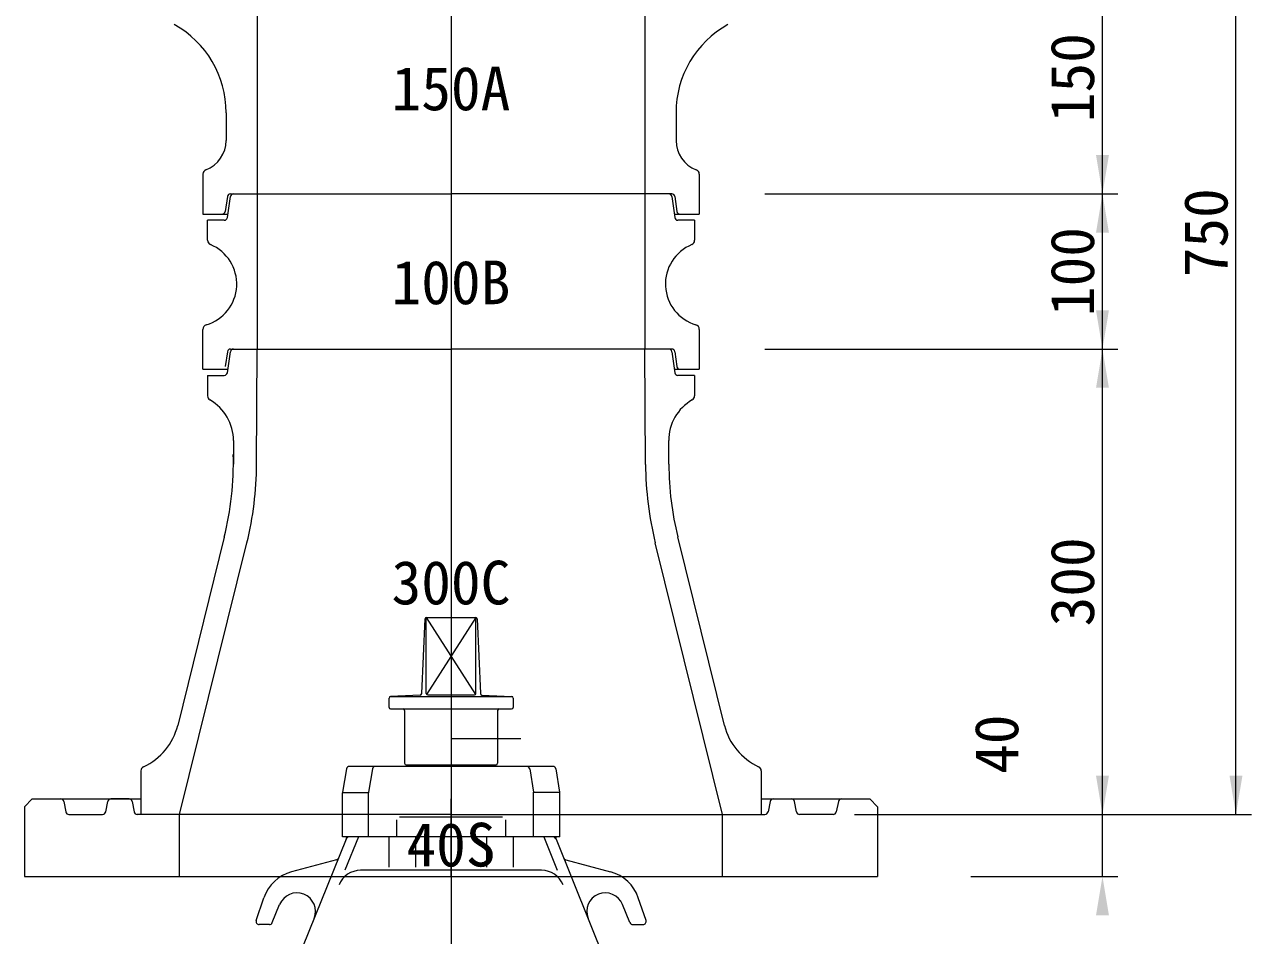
# Model space of a CAD drawing. Units: millimetres, scale not verified. Extents: x -6861 to 6881, y -3554 to 3095.
# Drawn here: x 3212 to 4003, y 429 to 1016 of the extents above; entities that cross this region are included whole.
import ezdxf
from ezdxf.enums import TextEntityAlignment as Align

# ---------------------------------------------------------------- set-up
doc = ezdxf.new("R2010")
doc.units = ezdxf.units.MM
doc.header["$LTSCALE"] = 20
for name, color, linetype, lineweight in [('0-3_TEMP', 3, 'Continuous', 18), ('0-4_細線', 7, 'Continuous', 18), ('0-5_仕切弁', 7, 'Continuous', 18), ('0-6_寸法', 1, 'Continuous', 18), ('0-7_注釈', 1, 'Continuous', 18)]:
    doc.layers.add(name, color=color, linetype=linetype, lineweight=lineweight)
doc.styles.add('ＭＳ ゴシック', font='')
doc.styles.get('ＭＳ ゴシック').set_extended_font_data('MS Gothic')

msp = doc.modelspace()

# ---------------------------------------------------------------- linework, layer by layer
at = {"layer": '0-3_TEMP'}
for p, q in [((3486.8, 1106.78), (3486.8, 943.78)), ((3486.8, 960.59), (3486.8, 111.75)), ((3486.8, 906.78), (3486.8, 706.78)), ((3486.8, 906.78), (3486.8, 793.78)), ((3486.8, 806.78), (3486.8, 506.78)), ((3486.8, 658.78), (3486.8, 7.28)), ((3486.8, 466.78), (3486.8, 516.78))]:
    msp.add_line(p, q, dxfattribs=at)
at = {"layer": '0-4_細線'}
for p, q in [((3361.8, 1056.78), (3361.8, 906.78)), ((3611.8, 1056.78), (3611.8, 906.78)), ((3341.8, 959.11), (3341.8, 941.14)), ((3631.8, 959.11), (3631.8, 941.14)), ((3326.8, 919.58), (3326.8, 906.78)), ((3646.8, 919.58), (3646.8, 906.78)), ((3326.8, 906.78), (3326.8, 893.78)), ((3342.55, 905.05), (3341.21, 895.5)), ((3342.55, 891.49), (3344.55, 905.07)), ((3344.54, 906.78), (3486.8, 906.78)), ((3361.8, 906.78), (3361.8, 806.78)), ((3629.06, 906.78), (3486.8, 906.78)), ((3611.8, 906.78), (3611.8, 806.78)), ((3629.04, 905.05), (3630.94, 891.5)), ((3631.04, 905.05), (3632.38, 895.5)), ((3646.8, 906.78), (3646.8, 893.78)), ((3326.8, 893.78), (3342.89, 893.78)), ((3329.8, 876.86), (3329.8, 889.78)), ((3340.57, 889.78), (3329.8, 889.78)), ((3630.62, 893.78), (3646.8, 893.78)), ((3643.8, 889.78), (3632.92, 889.78)), ((3643.8, 889.78), (3643.8, 876.86)), ((3326.8, 806.78), (3326.8, 819.44)), ((3646.8, 819.44), (3646.8, 793.78)), ((3326.8, 793.78), (3326.8, 806.78)), ((3342.55, 805.05), (3341.21, 795.5)), ((3342.55, 791.49), (3344.55, 805.07)), ((3344.54, 806.78), (3486.8, 806.78)), ((3361.43, 732.44), (3361.8, 806.78)), ((3629.06, 806.78), (3486.8, 806.78)), ((3612.17, 732.44), (3611.8, 806.78)), ((3629.05, 805.07), (3631.05, 791.49)), ((3631.04, 805.05), (3632.38, 795.5)), ((3326.8, 793.78), (3342.89, 793.78)), ((3630.71, 793.78), (3646.8, 793.78)), ((3329.8, 789.78), (3329.8, 776.58)), ((3329.8, 789.78), (3340.57, 789.78)), ((3643.8, 789.78), (3633.02, 789.78)), ((3643.8, 789.78), (3643.8, 776.58)), ((3346.5, 747.73), (3346.43, 732.52)), ((3627.18, 732.48), (3627.1, 747.74)), ((3340.57, 685.47), (3310.56, 564.22)), ((3311.8, 506.78), (3355.13, 681.86)), ((3661.8, 506.78), (3618.46, 681.86)), ((3663.03, 564.22), (3632.97, 685.66)), ((3286.8, 534.81), (3286.8, 506.78)), ((3686.8, 534.81), (3686.8, 506.78)), ((3216.8, 516.78), (3211.8, 511.78)), ((3216.8, 516.78), (3279.16, 516.78)), ((3237.12, 515.17), (3238.48, 508.38)), ((3264.12, 508.38), (3265.48, 515.17)), ((3279.16, 516.78), (3267.44, 516.78)), ((3279.16, 516.78), (3286.8, 516.78)), ((3281.12, 515.17), (3282.48, 508.38)), ((3686.8, 516.78), (3694.44, 516.78)), ((3692.48, 515.17), (3691.12, 508.38)), ((3694.44, 516.78), (3706.16, 516.78)), ((3694.44, 516.78), (3756.8, 516.78)), ((3709.48, 508.38), (3708.12, 515.17)), ((3736.48, 515.17), (3735.12, 508.38)), ((3761.8, 511.78), (3756.8, 516.78)), ((3211.8, 511.78), (3211.8, 466.78)), ((3240.44, 506.78), (3262.16, 506.78)), ((3486.8, 506.78), (3284.44, 506.78)), ((3311.8, 466.78), (3311.8, 506.78)), ((3486.8, 506.78), (3689.16, 506.78)), ((3661.8, 466.78), (3661.8, 506.78)), ((3733.16, 506.78), (3711.44, 506.78)), ((3761.8, 511.78), (3761.8, 466.78)), ((3211.8, 466.78), (3761.8, 466.78))]:
    msp.add_line(p, q, dxfattribs=at)
for centre, radius, start, end in [((3276.8, 959.11), 65, 0, 60.968), ((3696.8, 959.11), 65, 119.032, 180), ((3321.8, 941.14), 20, 290.354, 0), ((3651.8, 941.14), 20, 180, 249.646), ((3329.8, 919.58), 3, 110.354, 180), ((3643.8, 919.58), 3, 0, 69.646), ((3344.54, 904.78), 2, 90, 172.001), ((3346.52, 904.78), 2, 90, 171.634), ((3627.06, 904.78), 2, 8, 90), ((3629.06, 904.78), 2, 7.999, 90), ((3339.23, 895.78), 2, 270, 352.001), ((3634.36, 895.78), 2, 187.999, 270), ((3340.57, 891.78), 2, 270, 351.633), ((3632.92, 891.78), 2, 187.999, 270), ((3321.11, 848.68), 27.5, 286.539, 67.479), ((3332.8, 876.86), 3, 180, 247.479), ((3652.48, 848.68), 27.5, 112.521, 253.461), ((3640.8, 876.86), 3, 292.521, 0), ((3329.8, 819.44), 3, 106.539, 180), ((3643.8, 819.44), 3, 0, 73.461), ((3344.54, 804.78), 2, 90, 172.001), ((3346.52, 804.78), 2, 90, 171.634), ((3627.07, 804.78), 2, 8.366, 90), ((3629.06, 804.78), 2, 7.999, 90), ((3340.57, 791.78), 2, 270, 351.633), ((3633.02, 791.78), 2, 188.367, 270), ((3634.36, 795.78), 2, 187.999, 270), ((3332.8, 776.58), 3, 180, 240.41), ((3640.8, 776.58), 3, 299.608, 0), ((3316.5, 747.88), 30, 359.713, 60.41), ((3657.1, 747.89), 30, 119.608, 180.287), ((3146.43, 733.52), 200, 346.099, 1.51), ((3146.43, 733.52), 215, 346.099, 359.713), ((3827.17, 733.52), 215, 180.287, 193.901), ((3827.17, 733.48), 200, 180.287, 193.833), ((3271.73, 573.83), 40, 294.84, 346.099), ((3701.86, 573.83), 40, 193.901, 245.161), ((3289.8, 534.81), 3, 114.838, 179.998), ((3683.8, 534.81), 3, 0.002, 65.162), ((3235.16, 514.78), 2, 11.309, 90), ((3267.44, 514.78), 2, 90, 168.691), ((3279.16, 514.78), 2, 11.309, 90), ((3694.44, 514.78), 2, 90, 168.691), ((3706.16, 514.78), 2, 11.309, 90), ((3738.44, 514.78), 2, 90, 168.691), ((3240.44, 508.78), 2, 191.309, 270), ((3262.16, 508.78), 2, 270, 348.691), ((3284.44, 508.78), 2, 191.309, 270), ((3689.16, 508.78), 2, 270, 348.691), ((3711.44, 508.78), 2, 191.309, 270), ((3733.16, 508.78), 2, 270, 348.691)]:
    msp.add_arc(centre, radius, start, end, dxfattribs=at)
at = {"layer": '0-5_仕切弁'}
for p, q in [((3467.84, 584.68), (3470, 632.82)), ((3470.8, 633.75), (3502.57, 584.14)), ((3470.8, 584.78), (3470.8, 633.75)), ((3471, 633.78), (3502.59, 633.78)), ((3502.8, 633.75), (3471.03, 584.14)), ((3502.8, 584.78), (3502.8, 633.75)), ((3503.59, 632.82), (3505.76, 584.68)), ((3446.8, 575.78), (3446.8, 581.78)), ((3466.89, 583.73), (3447.75, 582.78)), ((3447.8, 582.78), (3525.8, 582.78)), ((3471.8, 583.78), (3501.8, 583.78)), ((3506.71, 583.73), (3525.85, 582.78)), ((3526.8, 581.78), (3526.8, 575.78)), ((3447.8, 574.78), (3525.8, 574.78)), ((3456.8, 573.78), (3456.8, 539.78)), ((3516.8, 573.78), (3516.8, 539.78)), ((3486.8, 555.78), (3531.8, 555.78)), ((3457.8, 538.78), (3515.8, 538.78)), ((3469.47, 537.78), (3470.05, 538.78)), ((3503.55, 538.78), (3504.12, 537.78)), ((3419.32, 536.11), (3416.82, 521.11)), ((3552.3, 537.78), (3421.3, 537.78)), ((3436.13, 536.11), (3433.63, 521.11)), ((3537.46, 536.11), (3539.96, 521.11)), ((3554.27, 536.11), (3556.77, 521.11)), ((3416.8, 520.94), (3433.6, 520.94)), ((3416.8, 492.28), (3416.8, 520.78)), ((3433.6, 492.28), (3433.6, 520.78)), ((3556.79, 520.94), (3539.99, 520.94)), ((3539.99, 492.28), (3539.99, 520.78)), ((3556.8, 492.28), (3556.8, 520.78)), ((3451.64, 503.28), (3451.64, 492.28)), ((3453.64, 505.28), (3519.95, 505.28)), ((3521.95, 503.28), (3521.95, 492.28)), ((3419.15, 490.92), (3375.45, 382.65)), ((3556.8, 492.28), (3416.8, 492.28)), ((3427.01, 492.28), (3418.33, 470.78)), ((3419.3, 492.28), (3419.3, 491.66)), ((3446.7, 492.28), (3446.7, 472.78)), ((3463.88, 492.28), (3463.88, 472.78)), ((3509.71, 492.28), (3509.71, 472.78)), ((3526.9, 492.28), (3526.9, 472.78)), ((3546.59, 492.28), (3555.26, 470.78)), ((3554.3, 492.28), (3554.3, 491.66)), ((3554.44, 490.92), (3598.14, 382.65)), ((3412.88, 477.52), (3383.99, 469.78)), ((3560.71, 477.52), (3589.6, 469.78)), ((3545.14, 470.78), (3428.45, 470.78)), ((3361.13, 438.42), (3366.11, 453.04)), ((3612.47, 438.42), (3607.49, 453.04)), ((3371.52, 437.03), (3376.24, 448.72)), ((3602.08, 437.03), (3597.36, 448.72)), ((3369.66, 435.78), (3363.02, 435.78)), ((3603.93, 435.78), (3610.57, 435.78))]:
    msp.add_line(p, q, dxfattribs=at)
for centre, radius, start, end in [((3471, 632.78), 1, 90, 177.423), ((3502.59, 632.78), 1, 2.577, 90), ((3447.8, 581.78), 1, 90, 180), ((3466.84, 584.73), 1, 272.859, 357.423), ((3471.8, 584.78), 1, 180, 270), ((3501.8, 584.78), 1, 270, 0), ((3506.75, 584.73), 1, 182.577, 267.141), ((3525.8, 581.78), 1, 0, 90), ((3447.8, 575.78), 1, 180, 270), ((3455.8, 573.78), 1, 0, 90), ((3517.8, 573.78), 1, 90, 180), ((3525.8, 575.78), 1, 270, 0), ((3457.8, 539.78), 1, 180, 270), ((3515.8, 539.78), 1, 270, 0), ((3421.3, 535.78), 2, 90, 170.538), ((3438.1, 535.78), 2, 90, 170.538), ((3535.49, 535.78), 2, 9.462, 90), ((3552.3, 535.78), 2, 9.462, 90), ((3418.8, 520.78), 2, 170.538, 180), ((3435.6, 520.78), 2, 170.538, 180), ((3537.99, 520.78), 2, 0, 9.462), ((3554.8, 520.78), 2, 0, 9.462), ((3417.3, 491.66), 2, 338.018, 0), ((3385.43, 533.17), 53.87, 308.956, 310.618), ((3588.17, 533.17), 53.87, 229.382, 231.044), ((3556.3, 491.66), 2, 180, 201.982), ((3412.37, 479.45), 2, 285, 338.018), ((3561.23, 479.45), 2, 201.982, 255), ((3390.72, 444.66), 26, 105, 161.197), ((3428.45, 455.78), 15, 90, 158.018), ((3545.14, 455.78), 15, 21.982, 90), ((3582.88, 444.66), 26, 18.803, 75), ((3387.37, 444.23), 12, 338.018, 158.018), ((3586.23, 444.23), 12, 21.982, 201.982), ((3363.02, 437.78), 2, 161.197, 270), ((3369.66, 437.78), 2, 270, 338.018), ((3603.93, 437.78), 2, 201.982, 270), ((3610.57, 437.78), 2, 270, 18.803)]:
    msp.add_arc(centre, radius, start, end, dxfattribs=at)
at = {"layer": '0-6_寸法'}
for p, q in [((3906.74, 466.78), (3906.74, 1256.78)), ((3992.79, 506.78), (3992.79, 1256.78)), ((3689.06, 906.78), (3916.74, 906.78)), ((3689.06, 906.78), (3916.74, 906.78)), ((3689.06, 806.78), (3916.74, 806.78)), ((3689.06, 806.78), (3916.74, 806.78)), ((3746.8, 506.78), (3916.74, 506.78)), ((3746.8, 506.78), (4002.79, 506.78)), ((3746.8, 506.78), (3916.74, 506.78)), ((3821.8, 466.78), (3916.74, 466.78))]:
    msp.add_line(p, q, dxfattribs=at)
for points in [[(3902.57, 931.78), (3906.74, 906.78), (3910.9, 931.78)], [(3902.57, 881.78), (3906.74, 906.78), (3910.9, 881.78)], [(3902.57, 831.78), (3906.74, 806.78), (3910.9, 831.78)], [(3902.57, 781.78), (3906.74, 806.78), (3910.9, 781.78)], [(3902.57, 531.78), (3906.74, 506.78), (3910.9, 531.78)], [(3902.57, 531.78), (3906.74, 506.78), (3910.9, 531.78)], [(3988.63, 531.78), (3992.79, 506.78), (3996.96, 531.78)], [(3902.57, 441.78), (3906.74, 466.78), (3910.9, 441.78)]]:
    msp.add_solid(points, dxfattribs=at)

# ---------------------------------------------------------------- texts
at = {"layer": '0-6_寸法', "style": 'ＭＳ ゴシック'}
for s, p in [('150', (3909.78, 952.98)), ('750', (3995.83, 852.98)), ('100', (3909.78, 827.98)), ('300', (3909.78, 627.98)), ('40', (3860.89, 532.9))]:
    msp.add_text(s, height=28.15, rotation=90, dxfattribs=at).set_placement(p, align=Align.BOTTOM_LEFT)
at = {"layer": '0-7_注釈', "style": 'ＭＳ ゴシック'}
for s, p in [('150A', (3448.4, 952.24)), ('100B', (3448.4, 827.24)), ('300C', (3448.4, 633.74)), ('40S', (3458, 464.79))]:
    msp.add_text(s, height=28.15, dxfattribs=at).set_placement(p, align=Align.BOTTOM_LEFT)

doc.saveas('drawing.dxf')
